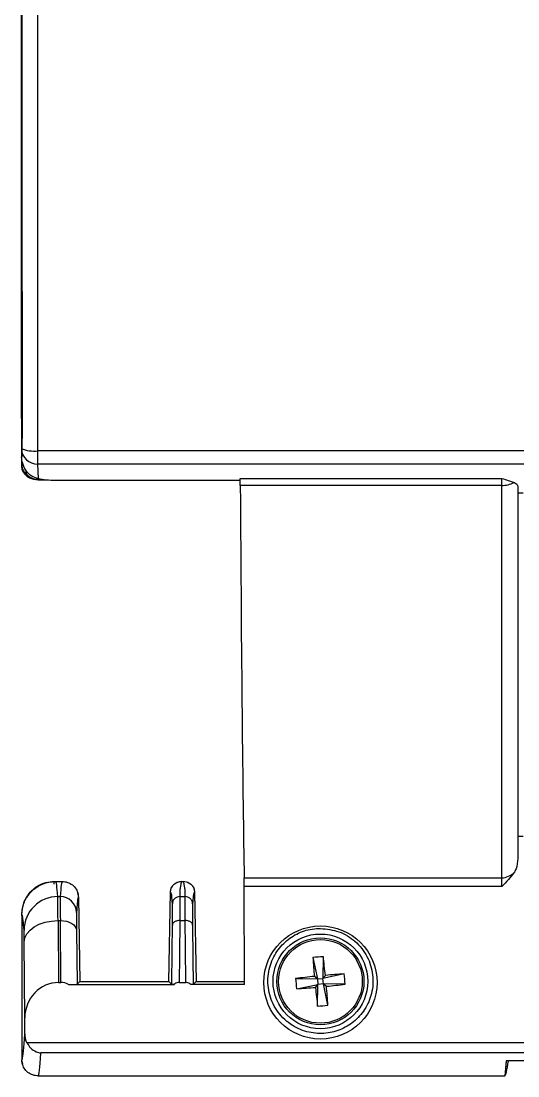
# Model space of a CAD drawing. Extents: x 12.3 to 108.7, y 1.1 to 80.4.
# Drawn here: x 63.913 to 65.752, y 29.192 to 33.097 of the extents above; entities that cross this region are included whole.
import ezdxf

# ---------------------------------------------------------------- set-up
doc = ezdxf.new("R2010")
doc.units = 0
doc.header["$MEASUREMENT"] = 0
doc.layers.add('OBJECT', color=7, linetype='CONTINUOUS')

msp = doc.modelspace()

# ---------------------------------------------------------------- linework, layer by layer
at = {"layer": 'OBJECT'}
for p, q in [((63.9159, 31.4492), (63.9173, 31.5845)), ((63.9138, 31.5151), (63.9138, 31.5132)), ((63.9138, 31.5132), (63.9148, 31.4825)), ((63.9147, 31.4845), (63.9159, 31.4492)), ((63.9148, 31.4825), (63.9159, 31.4472)), ((65.8654, 31.5063), (63.9738, 31.5063)), ((63.9738, 31.5063), (63.9738, 31.4573)), ((63.9738, 31.4573), (63.9755, 31.4033)), ((65.8654, 31.4573), (63.9738, 31.4573)), ((63.9308, 31.4342), (63.9307, 31.423)), ((63.9756, 31.4009), (63.9901, 31.4009)), ((63.9756, 31.3986), (63.9756, 31.4009)), ((63.9756, 31.3986), (64.0119, 31.3986)), ((64.0398, 31.3976), (64.0708, 31.3976)), ((64.0708, 31.3976), (64.724, 31.3976)), ((64.7238, 31.4037), (65.6915, 31.4037)), ((65.6915, 31.3779), (65.6915, 31.4037)), ((65.6915, 31.3779), (64.7241, 31.3779)), ((65.6915, 29.9255), (65.6915, 31.3779)), ((65.7515, 31.374), (65.7515, 29.9967)), ((65.7711, 31.3499), (65.7515, 31.3499)), ((65.7515, 30.0791), (65.7711, 30.0791)), ((64.7387, 29.9255), (65.6915, 29.9255)), ((65.6915, 29.8934), (65.6915, 29.9255)), ((64.0357, 29.902), (64.0357, 29.912)), ((64.0405, 29.912), (64.0651, 29.912)), ((64.5068, 29.9112), (64.4898, 29.9086)), ((64.5064, 29.912), (64.5066, 29.9109)), ((64.5064, 29.912), (64.5139, 29.912)), ((64.5304, 29.9086), (64.5135, 29.9112)), ((64.5136, 29.9109), (64.5139, 29.912)), ((65.6915, 29.8934), (64.7389, 29.8934)), ((64.7402, 29.5307), (64.7389, 29.8934)), ((64.0487, 29.8559), (64.0579, 29.8559)), ((64.1218, 29.8698), (64.1249, 29.853)), ((64.1251, 29.8531), (64.1305, 29.542)), ((64.4596, 29.542), (64.4654, 29.8718)), ((64.4999, 29.8559), (64.5204, 29.8559)), ((64.5549, 29.8718), (64.5606, 29.542)), ((63.9155, 29.785), (63.9155, 29.7891)), ((63.9155, 29.785), (63.9155, 29.252)), ((63.9171, 29.785), (63.9177, 29.785)), ((64.0494, 29.7672), (64.051, 29.5378)), ((64.0494, 29.7672), (64.058, 29.7672)), ((64.0603, 29.5378), (64.058, 29.7672)), ((64.4998, 29.7672), (64.5205, 29.7672)), ((64.118, 29.7299), (64.12, 29.5313)), ((63.9264, 29.4068), (63.9244, 29.6874)), ((64.9929, 29.6299), (65.0093, 29.5513)), ((65.0308, 29.6335), (65.0297, 29.5532)), ((65.1084, 29.5696), (65.0297, 29.5532)), ((65.0388, 29.5643), (65.0297, 29.5532)), ((64.051, 29.5378), (64.0603, 29.5378)), ((64.0879, 29.5307), (64.4796, 29.5307)), ((64.12, 29.5313), (64.1305, 29.542)), ((64.1305, 29.542), (64.4596, 29.542)), ((64.4705, 29.531), (64.4596, 29.542)), ((64.4974, 29.5378), (64.5228, 29.5378)), ((64.7402, 29.5307), (64.5407, 29.5307)), ((64.5497, 29.531), (64.5606, 29.542)), ((64.5606, 29.542), (64.7402, 29.542)), ((64.929, 29.5523), (65.0093, 29.5513)), ((64.9327, 29.5145), (65.0113, 29.5309)), ((65.0093, 29.5513), (64.9983, 29.5604)), ((65.0022, 29.5198), (65.0113, 29.5309)), ((65.0093, 29.5513), (65.0297, 29.5532)), ((65.0093, 29.5513), (65.0113, 29.5309)), ((65.0102, 29.4505), (65.0113, 29.5309)), ((65.0317, 29.5328), (65.0113, 29.5309)), ((65.0317, 29.5328), (65.0297, 29.5532)), ((65.0317, 29.5328), (65.0427, 29.5237)), ((65.112, 29.5317), (65.0317, 29.5328)), ((65.0481, 29.4542), (65.0317, 29.5328)), ((63.9262, 29.3466), (63.9264, 29.4068)), ((65.882, 29.3139), (63.9343, 29.3139)), ((63.9186, 29.2349), (63.9157, 29.2521)), ((65.882, 29.2769), (63.9856, 29.2769)), ((65.7039, 29.1921), (65.7088, 29.2478)), ((66.0244, 29.2478), (65.7086, 29.2478)), ((63.9755, 29.192), (65.7037, 29.192)), ((65.7039, 29.1921), (65.7037, 29.1921))]:
    msp.add_line(p, q, dxfattribs=at)
at = {"layer": 'OBJECT', "flags": 128}
for points in [[(63.9244, 29.6874), (63.9269, 29.7029), (63.9341, 29.7178), (63.9457, 29.7316), (63.9613, 29.7436), (63.9802, 29.7535), (64.0017, 29.7609), (64.0251, 29.7655), (64.0494, 29.7672)], [(64.058, 29.7672), (64.0695, 29.7665), (64.0807, 29.7645), (64.091, 29.7611), (64.1, 29.7564), (64.1075, 29.7508), (64.1131, 29.7443), (64.1166, 29.7373), (64.118, 29.7299)], [(64.4998, 29.7672), (64.4985, 29.6387), (64.4974, 29.5378)], [(64.5228, 29.5378), (64.5215, 29.6662), (64.5205, 29.7672)], [(64.4705, 29.531), (64.4718, 29.6538), (64.4728, 29.7504)], [(64.5475, 29.7504), (64.5488, 29.6275), (64.5497, 29.531)], [(65.7086, 29.2478), (65.7059, 29.2168), (65.7043, 29.1982), (65.7037, 29.192)]]:
    msp.add_lwpolyline(points, dxfattribs=at)
at = {"layer": 'OBJECT'}
for centre, radius in [((65.0206, 29.542), 0.1753), ((65.0205, 29.542), 0.161), ((65.0205, 29.542), 0.1549)]:
    msp.add_circle(centre, radius, dxfattribs=at)
for centre, radius, start, end in [((63.9738, 31.5151), 0.06, 180, 181.826), ((63.9588, 31.612), 0.1068, 245.0783, 278.0588), ((63.9726, 31.5161), 0.0589, 182.8174, 271.1452), ((63.9281, 31.4296), 0.00713, 206.0417, 291.4586), ((65.694, 31.4661), 0.0882, 268.4172, 299.4097), ((65.6922, 29.9879), 0.0623, 269.3982, 318.1411), ((64.0484, 29.7312), 0.1247, 89.8688, 179.7292), ((64.058, 29.796), 0.0599, 1.2642, 90.1441), ((65.0499, 29.2376), 0.3963, 92.7533, 98.2561), ((67.7549, 29.8078), 2.7677, 183.6863, 185.1301), ((62.2861, 29.2808), 2.7673, 5.8788, 7.3228), ((65.2864, 26.8069), 2.7684, 93.6867, 95.1301), ((64.7162, 29.5127), 0.3963, 2.7528, 8.2567), ((65.2816, 26.8085), 2.7664, 95.8789, 97.3233), ((65.3248, 29.5714), 0.3963, 182.7528, 188.2567), ((64.7591, 32.2784), 2.7693, 275.8796, 277.3226), ((62.2863, 29.2763), 2.7676, 3.6862, 5.1301), ((64.7547, 32.2771), 2.7684, 273.6867, 275.1301), ((67.7574, 29.8035), 2.7698, 185.8795, 187.3222), ((64.9912, 29.8464), 0.3963, 272.7533, 278.2561)]:
    msp.add_arc(centre, radius, start, end, dxfattribs=at)
for centre, major_axis, ratio, start_param, end_param in [((63.9823, 32.692), (0, 7.94), 0.008727, 1.422025, 1.719567), ((64.0423, 32.692), (0, 8), 0.008661, 1.422025, 1.719567), ((63.943, 32.692), (0, 3.15), 0.008727, 1.211529, 1.930063), ((63.9759, 31.4476), (0.06, 0.0008), 0.810155, 3.57385, 4.697203), ((63.9759, 31.4399), (0.05, 0.0006), 0.779289, 3.574007, 4.69736), ((64.0392, 31.4379), (0.125, -0.0002), 0.322451, 4.177659, 4.717647), ((64.7237, 31.3459), (0, 0.06), 0.008727, 5.276708, 6.015988), ((64.7527, 33.4505), (0, 3.875), 0.008727, 2.135116, 2.713245), ((64.7384, 29.871), (0, 0.06), 0.008727, 5.094703, 5.854838), ((64.0405, 21.912), (0, 8), 0.008591, 6.164624, 6.283185), ((64.2037, 21.912), (-0.1386, 8), 0.00866, 6.283035, 6.401597), ((64.0485, 29.6076), (0, 0.25), 0.004363, 5.404479, 6.164624), ((64.0614, 29.6076), (-0.0033, 0.25), 0.006632, 0.118473, 0.878618), ((64.2637, 21.9131), (-0.1386, 7.94), 0.008726, 0.02646, 0.118409), ((64.2637, 21.9131), (-0.1386, 7.94), 0.008726, 6.282967, 6.309645), ((64.1213, 29.6087), (-0.0033, 0.19), 0.008726, 0.118409, 0.878554), ((63.9155, 21.912), (0, 7.875), 0.008727, 6.164624, 6.260496), ((63.9235, 29.6076), (0, 0.125), 0.008727, 5.404479, 6.164624), ((64.0514, 29.4059), (-0.0037, 0.1318), 0.947668, 6.256594, 7.820672), ((64.0606, 29.4745), (-0.0025, 0.0633), 0.947607, 5.768853, 6.245639), ((64.06, 29.5313), (0.06, 0), 0.011417, 5.195815, 6.271968), ((63.9155, 37.192), (0, 7.94), 0.008727, 3.167998, 3.2961), ((63.9155, 37.192), (0, 7.94), 0.008727, 3.141527, 3.167998), ((63.9755, 37.192), (0, 8), 0.008661, 3.141593, 3.2874), ((66.4036, 37.192), (0.7, 8), 0.008694, 3.144853, 3.260503)]:
    msp.add_ellipse(centre, major_axis=major_axis, ratio=ratio, start_param=start_param, end_param=end_param, dxfattribs=at)
msp.add_ellipse((65.0206, 29.5379), major_axis=(0, 0.2095), ratio=0.999975, dxfattribs=at)
for points, knots in [([(63.9755, 31.4033), (63.9674, 31.4059), (63.9507, 31.4112), (63.9302, 31.4313), (63.9176, 31.4566), (63.9148, 31.4757), (63.9147, 31.4844), (63.9147, 31.4845)], [0, 0, 0, 0, 0.2354874, 0.4845851, 0.7626297, 0.9960528, 1, 1, 1, 1]), ([(63.9217, 31.4265), (63.9203, 31.4293), (63.917, 31.4359), (63.9158, 31.4443), (63.9159, 31.4491), (63.9159, 31.4492)], [0, 0, 0, 0, 0.411555, 0.987632, 1, 1, 1, 1]), ([(63.9159, 31.4492), (63.9159, 31.4491), (63.9159, 31.4463), (63.9167, 31.4401), (63.9203, 31.4326), (63.9253, 31.4265), (63.9288, 31.4242), (63.9307, 31.423)], [0, 0, 0, 0, 0.010867, 0.259081, 0.573258, 0.768883, 1, 1, 1, 1]), ([(65.6915, 31.4037), (65.6916, 31.4037), (65.7084, 31.3993), (65.7229, 31.3943), (65.7373, 31.3893)], [0, 0, 0, 0, 0.004308, 1, 1, 1, 1]), ([(65.7373, 31.3893), (65.7384, 31.3887), (65.7455, 31.3853), (65.7507, 31.38), (65.7513, 31.3753), (65.7515, 31.374)], [0, 0, 0, 0, 0.1205655, 0.7418779, 1, 1, 1, 1]), ([(65.7515, 29.9967), (65.7504, 29.9836), (65.749, 29.966), (65.7407, 29.9503), (65.7386, 29.9463)], [0, 0, 0, 0, 0.741139, 1, 1, 1, 1]), ([(65.7386, 29.9463), (65.7238, 29.928), (65.709, 29.9096), (65.6916, 29.8934), (65.6915, 29.8934)], [0, 0, 0, 0, 0.995848, 1, 1, 1, 1]), ([(63.9155, 29.7891), (63.9171, 29.8031), (63.9204, 29.8312), (63.9425, 29.8683), (63.9747, 29.896), (64.0094, 29.9101), (64.032, 29.9115), (64.0405, 29.912)], [0, 0, 0, 0, 0.216921, 0.433844, 0.650767, 0.867699, 1, 1, 1, 1]), ([(63.9157, 29.794), (63.9163, 29.8021), (63.918, 29.8237), (63.9321, 29.8568), (63.9593, 29.8875), (63.993, 29.9061), (64.0197, 29.9117), (64.0332, 29.9119), (64.0357, 29.912)], [0, 0, 0, 0, 0.131936, 0.348803, 0.565699, 0.782621, 0.959562, 1, 1, 1, 1]), ([(64.0651, 29.912), (64.0718, 29.9114), (64.0853, 29.91), (64.1033, 29.8997), (64.1169, 29.8845), (64.1239, 29.8679), (64.1248, 29.8572), (64.1251, 29.8531)], [0, 0, 0, 0, 0.217116, 0.434227, 0.651341, 0.868441, 1, 1, 1, 1]), ([(64.4654, 29.8718), (64.4661, 29.877), (64.4675, 29.8876), (64.4768, 29.9012), (64.486, 29.9063), (64.4906, 29.9088)], [0, 0, 0, 0, 0.33558, 0.670861, 1, 1, 1, 1]), ([(64.4656, 29.8717), (64.4656, 29.8717), (64.4656, 29.8745), (64.4665, 29.8819), (64.4711, 29.8931), (64.4805, 29.9036), (64.4927, 29.9104), (64.5019, 29.912), (64.5065, 29.912), (64.5065, 29.912)], [0, 0, 0, 0, 0.000037, 0.131509, 0.348608, 0.565731, 0.782867, 0.999963, 1, 1, 1, 1]), ([(64.5066, 29.9109), (64.5067, 29.9108), (64.5069, 29.9103), (64.5055, 29.9064), (64.5034, 29.8986), (64.5011, 29.8869), (64.4995, 29.8728), (64.4997, 29.8616), (64.4999, 29.8559)], [0, 0, 0, 0, 0.051694, 0.22307, 0.43175, 0.644415, 0.817843, 1, 1, 1, 1]), ([(64.5204, 29.8559), (64.5205, 29.8616), (64.5208, 29.8728), (64.5192, 29.8869), (64.5169, 29.8986), (64.5147, 29.9064), (64.5134, 29.9103), (64.5136, 29.9108), (64.5136, 29.9109)], [0, 0, 0, 0, 0.182152, 0.355576, 0.568242, 0.776915, 0.94794, 1, 1, 1, 1]), ([(64.5274, 29.909), (64.5299, 29.9082), (64.5369, 29.9059), (64.5457, 29.8975), (64.5521, 29.8877), (64.5531, 29.8809), (64.5534, 29.8786)], [0, 0, 0, 0, 0.190108, 0.515402, 0.840685, 1, 1, 1, 1]), ([(64.5297, 29.9088), (64.5342, 29.9063), (64.5434, 29.9012), (64.5528, 29.8876), (64.5542, 29.877), (64.5549, 29.8718)], [0, 0, 0, 0, 0.328528, 0.663699, 1, 1, 1, 1]), ([(64.4729, 29.8295), (64.4722, 29.8398), (64.4707, 29.8603), (64.4681, 29.8705), (64.4663, 29.8714), (64.4654, 29.8718)], [0, 0, 0, 0, 0.3306439, 0.6606887, 1, 1, 1, 1]), ([(64.4999, 29.8559), (64.4965, 29.8555), (64.4914, 29.855), (64.4851, 29.8517), (64.4808, 29.8483), (64.4773, 29.8441), (64.4739, 29.838), (64.4733, 29.8329), (64.4729, 29.8295)], [0, 0, 0, 0, 0.2397079, 0.3685229, 0.5000027, 0.6314805, 0.7602889, 1, 1, 1, 1]), ([(64.4999, 29.8559), (64.5, 29.8489), (64.5003, 29.8351), (64.4999, 29.7898), (64.4998, 29.7672)], [0, 0, 0, 0, 0.498894, 1, 1, 1, 1]), ([(64.5205, 29.7672), (64.5203, 29.7898), (64.52, 29.8351), (64.5203, 29.8489), (64.5204, 29.8559)], [0, 0, 0, 0, 0.501106, 1, 1, 1, 1]), ([(64.5474, 29.8295), (64.547, 29.8329), (64.5463, 29.838), (64.5429, 29.8441), (64.5394, 29.8483), (64.5351, 29.8517), (64.5289, 29.855), (64.5237, 29.8555), (64.5204, 29.8559)], [0, 0, 0, 0, 0.239711, 0.368519, 0.499997, 0.631477, 0.760292, 1, 1, 1, 1]), ([(64.5549, 29.8718), (64.554, 29.8714), (64.5521, 29.8705), (64.5496, 29.8603), (64.5481, 29.8398), (64.5474, 29.8295)], [0, 0, 0, 0, 0.340126, 0.669336, 1, 1, 1, 1]), ([(64.4728, 29.7504), (64.4729, 29.7706), (64.4733, 29.8109), (64.473, 29.8233), (64.4729, 29.8295)], [0, 0, 0, 0, 0.499995, 1, 1, 1, 1]), ([(64.5474, 29.8295), (64.5472, 29.8233), (64.547, 29.8109), (64.5473, 29.7706), (64.5475, 29.7504)], [0, 0, 0, 0, 0.500005, 1, 1, 1, 1]), ([(63.9177, 29.785), (63.917, 29.787), (63.9163, 29.7891), (63.9155, 29.7891), (63.9155, 29.7891)], [0, 0, 0, 0, 0.985074, 1, 1, 1, 1]), ([(64.4998, 29.7672), (64.4964, 29.767), (64.4912, 29.7666), (64.485, 29.7646), (64.4807, 29.7624), (64.4772, 29.7598), (64.4738, 29.7558), (64.4732, 29.7525), (64.4728, 29.7504)], [0, 0, 0, 0, 0.239707, 0.368521, 0.500002, 0.631484, 0.760299, 1, 1, 1, 1]), ([(64.5475, 29.7504), (64.5471, 29.7525), (64.5464, 29.7558), (64.543, 29.7598), (64.5396, 29.7624), (64.5353, 29.7646), (64.529, 29.7666), (64.5239, 29.767), (64.5205, 29.7672)], [0, 0, 0, 0, 0.239701, 0.368516, 0.499998, 0.631479, 0.760293, 1, 1, 1, 1]), ([(65.0206, 29.738), (65.0106, 29.7375), (64.9803, 29.7361), (64.9313, 29.7197), (64.8813, 29.6838), (64.8438, 29.6326), (64.8239, 29.5693), (64.8268, 29.4996), (64.855, 29.4334), (64.9051, 29.3818), (64.9679, 29.3524), (65.033, 29.3461), (65.0937, 29.3599), (65.1465, 29.3911), (65.188, 29.4379), (65.2137, 29.4982), (65.2179, 29.5669), (65.1971, 29.6354), (65.1526, 29.6919), (65.091, 29.7305), (65.044, 29.7355), (65.0206, 29.738)], [0, 0, 0, 0, 0.023683, 0.07154, 0.119921, 0.171513, 0.227315, 0.286824, 0.3477, 0.406484, 0.460657, 0.510313, 0.557671, 0.605466, 0.655963, 0.710521, 0.769124, 0.829942, 0.889672, 0.945294, 1, 1, 1, 1]), ([(64.4796, 29.5307), (64.477, 29.5308), (64.4717, 29.5308), (64.4709, 29.5309), (64.4705, 29.531)], [0, 0, 0, 0, 0.494027, 1, 1, 1, 1]), ([(64.4974, 29.5378), (64.4947, 29.5375), (64.4891, 29.537), (64.4832, 29.5338), (64.4804, 29.5314), (64.4796, 29.5307)], [0, 0, 0, 0, 0.418556, 0.836295, 1, 1, 1, 1]), ([(64.5407, 29.5307), (64.5384, 29.5325), (64.5339, 29.536), (64.5273, 29.5377), (64.5236, 29.5378), (64.5228, 29.5378)], [0, 0, 0, 0, 0.44305, 0.887473, 1, 1, 1, 1]), ([(64.5497, 29.531), (64.5494, 29.5309), (64.5486, 29.5308), (64.5434, 29.5308), (64.5407, 29.5307)], [0, 0, 0, 0, 0.489539, 1, 1, 1, 1]), ([(63.9262, 29.3466), (63.9271, 29.3371), (63.9283, 29.3257), (63.9335, 29.3155), (63.9343, 29.3139)], [0, 0, 0, 0, 0.8414566, 1, 1, 1, 1]), ([(63.9343, 29.3139), (63.9386, 29.3076), (63.9484, 29.293), (63.9669, 29.2816), (63.98, 29.2778), (63.9855, 29.2769), (63.9856, 29.2769)], [0, 0, 0, 0, 0.307483, 0.706596, 0.996184, 1, 1, 1, 1]), ([(63.9755, 29.192), (63.9688, 29.1927), (63.9553, 29.194), (63.9373, 29.2044), (63.9237, 29.2196), (63.9165, 29.2365), (63.9158, 29.2476), (63.9155, 29.252)], [0, 0, 0, 0, 0.2147068, 0.4294076, 0.6441073, 0.8588001, 1, 1, 1, 1])]:
    msp.add_open_spline(points, degree=3, knots=knots, dxfattribs=at)

doc.saveas('drawing.dxf')
